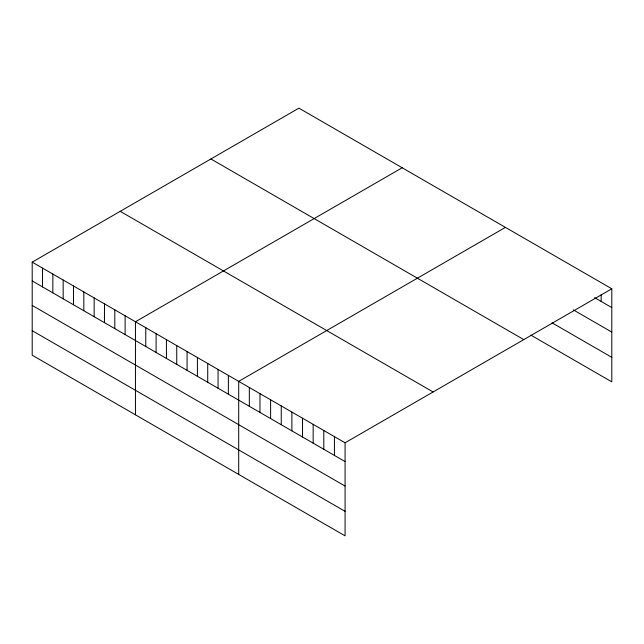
<?xml version="1.0" encoding="UTF-8"?>
<svg xmlns="http://www.w3.org/2000/svg" width="644" height="644" viewBox="0 0 644 644"><rect width="100%" height="100%" fill="white"/><g stroke="black" fill="none" stroke-linecap="round" stroke-linejoin="round"><path stroke-width="0.97" d="M32.2 262.148L345.079 442.782L345.079 535.848L32.2 355.206L32.2 262.148L298.921 108.152L611.8 288.794L611.8 381.852L530.793 335.081M402.17 167.77L135.449 321.759L135.449 414.816M505.419 227.38L238.699 381.369L238.699 474.427M345.079 442.782L611.8 288.794M594.613 297.657L611.8 307.574M573.337 309.885L611.8 332.087M552.061 322.853L611.8 357.339M210.902 158.971L523.781 339.613M120.219 211.329L433.098 391.971M32.2 280.929L345.079 461.571M32.2 305.441L345.079 486.075M32.2 330.694L345.079 511.336M601.166 294.517L601.166 301.432M334.437 436.64L334.437 455.429M323.803 430.498L323.803 449.287M313.161 424.356L313.161 443.144M302.527 418.222L302.527 437.002M291.885 412.079L291.885 430.86M281.251 405.937L281.251 424.718M270.609 399.795L270.609 418.576M259.975 393.653L259.975 412.434M249.333 387.511L249.333 406.292M228.37 375.404L228.37 394.192M218.05 369.447L218.05 388.227M207.722 363.482L207.722 382.27M197.402 357.525L197.402 376.305M187.074 351.56L187.074 370.348M176.746 345.603L176.746 364.383M166.426 339.638L166.426 358.426M156.098 333.681L156.098 352.461M145.777 327.716L145.777 346.504M125.121 315.793L125.121 334.582M114.801 309.836L114.801 328.617M104.473 303.871L104.473 322.66M94.153 297.914L94.153 316.695M83.825 291.949L83.825 310.738M73.496 285.992L73.496 304.773M63.176 280.027L63.176 298.816M52.848 274.07L52.848 292.851M42.528 268.105L42.528 286.894"/></g></svg>
